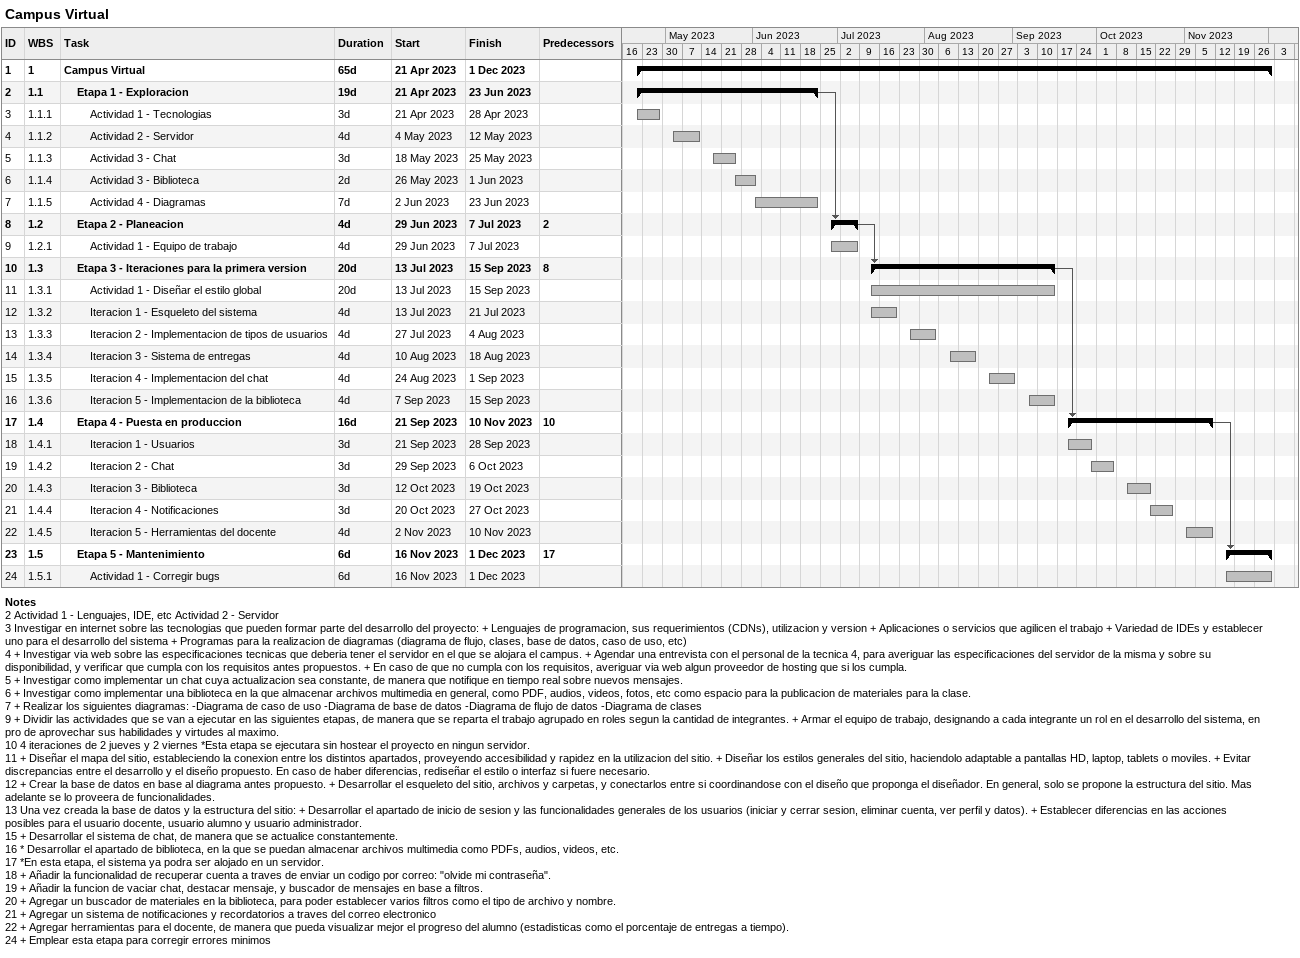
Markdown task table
Campus Virtual

| ID | WBS | Task | Duration | Start | Finish | Predecessors |
|---|---|---|---|---|---|---|
| 1 | 1 | **Campus Virtual** | 65d | 2023-04-21 | 2023-12-01 |  |
| 2 | 1.1 | **Etapa 1 - Exploracion** | 19d | 2023-04-21 | 2023-06-23 |  |
| 3 | 1.1.1 | Actividad 1 - Tecnologias | 3d | 2023-04-21 | 2023-04-28 |  |
| 4 | 1.1.2 | Actividad 2 - Servidor | 4d | 2023-05-04 | 2023-05-12 |  |
| 5 | 1.1.3 | Actividad 3 - Chat | 3d | 2023-05-18 | 2023-05-25 |  |
| 6 | 1.1.4 | Actividad 3 - Biblioteca | 2d | 2023-05-26 | 2023-06-01 |  |
| 7 | 1.1.5 | Actividad 4 - Diagramas | 7d | 2023-06-02 | 2023-06-23 |  |
| 8 | 1.2 | **Etapa 2 - Planeacion** | 4d | 2023-06-29 | 2023-07-07 | 2 |
| 9 | 1.2.1 | Actividad 1 - Equipo de trabajo | 4d | 2023-06-29 | 2023-07-07 |  |
| 10 | 1.3 | **Etapa 3 - Iteraciones para la primera version** | 20d | 2023-07-13 | 2023-09-15 | 8 |
| 11 | 1.3.1 | Actividad 1 - Diseñar el estilo global | 20d | 2023-07-13 | 2023-09-15 |  |
| 12 | 1.3.2 | Iteracion 1 - Esqueleto del sistema | 4d | 2023-07-13 | 2023-07-21 |  |
| 13 | 1.3.3 | Iteracion 2 - Implementacion de tipos de usuarios | 4d | 2023-07-27 | 2023-08-04 |  |
| 14 | 1.3.4 | Iteracion 3 - Sistema de entregas | 4d | 2023-08-10 | 2023-08-18 |  |
| 15 | 1.3.5 | Iteracion 4 - Implementacion del chat | 4d | 2023-08-24 | 2023-09-01 |  |
| 16 | 1.3.6 | Iteracion 5 - Implementacion de la biblioteca | 4d | 2023-09-07 | 2023-09-15 |  |
| 17 | 1.4 | **Etapa 4 - Puesta en produccion** | 16d | 2023-09-21 | 2023-11-10 | 10 |
| 18 | 1.4.1 | Iteracion 1 - Usuarios | 3d | 2023-09-21 | 2023-09-28 |  |
| 19 | 1.4.2 | Iteracion 2 - Chat | 3d | 2023-09-29 | 2023-10-06 |  |
| 20 | 1.4.3 | Iteracion 3 - Biblioteca | 3d | 2023-10-12 | 2023-10-19 |  |
| 21 | 1.4.4 | Iteracion 4 - Notificaciones | 3d | 2023-10-20 | 2023-10-27 |  |
| 22 | 1.4.5 | Iteracion 5 - Herramientas del docente | 4d | 2023-11-02 | 2023-11-10 |  |
| 23 | 1.5 | **Etapa 5 - Mantenimiento** | 6d | 2023-11-16 | 2023-12-01 | 17 |
| 24 | 1.5.1 | Actividad 1 - Corregir bugs | 6d | 2023-11-16 | 2023-12-01 |  |

Notes
- 2: Actividad 1 - Lenguajes, IDE, etc Actividad 2 - Servidor
- 3: Investigar en internet sobre las tecnologias que pueden formar parte del desarrollo del proyecto: + Lenguajes de programacion, sus requerimientos (CDNs), utilizacion y version + Aplicaciones o servicios que agilicen el trabajo + Variedad de IDEs y establecer uno para el desarrollo del sistema + Programas para la realizacion de diagramas (diagrama de flujo, clases, base de datos, caso de uso, etc)
- 4: + Investigar via web sobre las especificaciones tecnicas que deberia tener el servidor en el que se alojara el campus. + Agendar una entrevista con el personal de la tecnica 4, para averiguar las especificaciones del servidor de la misma y sobre su disponibilidad, y verificar que cumpla con los requisitos antes propuestos. + En caso de que no cumpla con los requisitos, averiguar via web algun proveedor de hosting que si los cumpla.
- 5: + Investigar como implementar un chat cuya actualizacion sea constante, de manera que notifique en tiempo real sobre nuevos mensajes.
- 6: + Investigar como implementar una biblioteca en la que almacenar archivos multimedia en general, como PDF, audios, videos, fotos, etc como espacio para la publicacion de materiales para la clase.
- 7: + Realizar los siguientes diagramas: -Diagrama de caso de uso -Diagrama de base de datos -Diagrama de flujo de datos -Diagrama de clases
- 9: + Dividir las actividades que se van a ejecutar en las siguientes etapas, de manera que se reparta el trabajo agrupado en roles segun la cantidad de integrantes. + Armar el equipo de trabajo, designando a cada integrante un rol en el desarrollo del sistema, en pro de aprovechar sus habilidades y virtudes al maximo.
- 10: 4 iteraciones de 2 jueves y 2 viernes *Esta etapa se ejecutara sin hostear el proyecto en ningun servidor.
- 11: + Diseñar el mapa del sitio, estableciendo la conexion entre los distintos apartados, proveyendo accesibilidad y rapidez en la utilizacion del sitio. + Diseñar los estilos generales del sitio, haciendolo adaptable a pantallas HD, laptop, tablets o moviles. + Evitar discrepancias entre el desarrollo y el diseño propuesto. En caso de haber diferencias, rediseñar el estilo o interfaz si fuere necesario.
- 12: + Crear la base de datos en base al diagrama antes propuesto. + Desarrollar el esqueleto del sitio, archivos y carpetas, y conectarlos entre si coordinandose con el diseño que proponga el diseñador. En general, solo se propone la estructura del sitio. Mas adelante se lo proveera de funcionalidades.
- 13: Una vez creada la base de datos y la estructura del sitio: + Desarrollar el apartado de inicio de sesion y las funcionalidades generales de los usuarios (iniciar y cerrar sesion, eliminar cuenta, ver perfil y datos). + Establecer diferencias en las acciones posibles para el usuario docente, usuario alumno y usuario administrador.
- 15: + Desarrollar el sistema de chat, de manera que se actualice constantemente.
- 16: * Desarrollar el apartado de biblioteca, en la que se puedan almacenar archivos multimedia como PDFs, audios, videos, etc.
- 17: *En esta etapa, el sistema ya podra ser alojado en un servidor.
- 18: + Añadir la funcionalidad de recuperar cuenta a traves de enviar un codigo por correo: "olvide mi contraseña".
- 19: + Añadir la funcion de vaciar chat, destacar mensaje, y buscador de mensajes en base a filtros.
- 20: + Agregar un buscador de materiales en la biblioteca, para poder establecer varios filtros como el tipo de archivo y nombre.
- 21: + Agregar un sistema de notificaciones y recordatorios a traves del correo electronico
- 22: + Agregar herramientas para el docente, de manera que pueda visualizar mejor el progreso del alumno (estadisticas como el porcentaje de entregas a tiempo).
- 24: + Emplear esta etapa para corregir errores minimos
